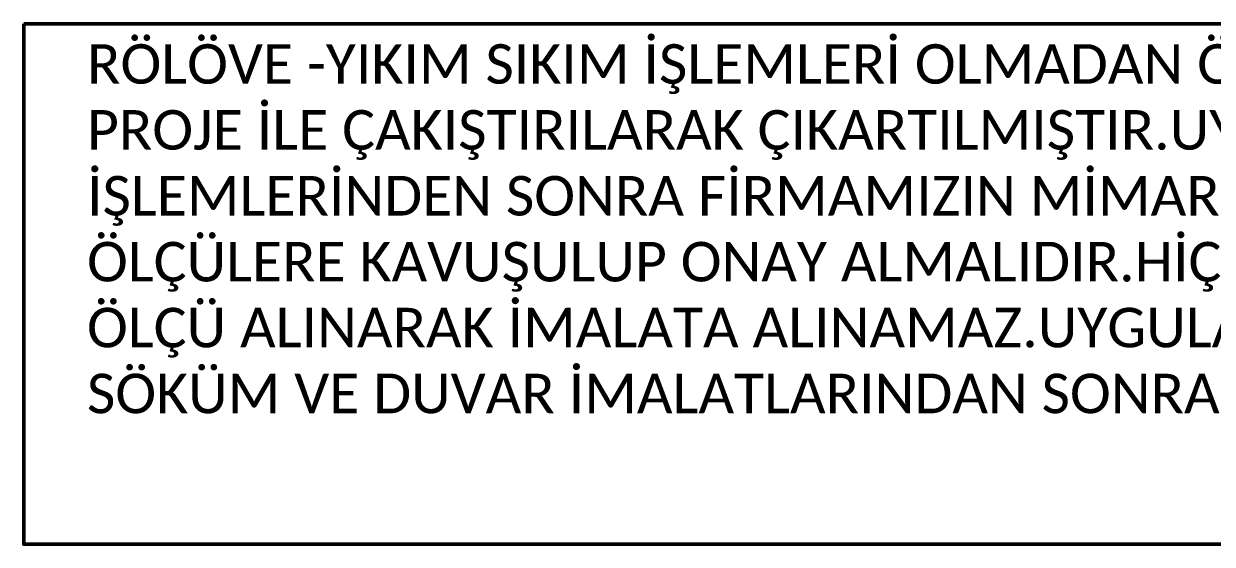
# Model space of a CAD drawing. Header units: millimetres. Extents: x -24 to 530668, y -246875 to -2983.
# Drawn here: x 259701 to 263308, y -104530 to -102950 of the extents above; entities that cross this region are included whole.
import ezdxf

# ---------------------------------------------------------------- set-up
doc = ezdxf.new("R2010")
doc.units = ezdxf.units.MM
doc.layers.get('0').update_dxf_attribs({"lineweight": 20})
doc.layers.add('yazı', color=11, linetype='Continuous')
doc.styles.add('yazı', font='arial.ttf')

msp = doc.modelspace()

# ---------------------------------------------------------------- linework, layer by layer
at = {"color": 1, "lineweight": 50, "elevation": 0}
msp.add_lwpolyline([(259700.571, -102949.879), (266495.072, -102949.879), (266495.072, -104529.684), (259700.571, -104529.684)], close=True, dxfattribs=at)

# ---------------------------------------------------------------- texts
at = {"layer": 'yazı', "color": 3, "insert": (259892.567, -103011.904, 0), "char_height": 120, "width": 6298.01855, "attachment_point": 1, "style": 'yazı'}
msp.add_mtext('{\\fCalibri|b0|i0|c162|p34;RÖLÖVE -YIKIM SIKIM İŞLEMLERİ OLMADAN ÖNCE AVM TARAFINDAN VERİLEN PROJE İLE ÇAKIŞTIRILARAK ÇIKARTILMIŞTIR.UYGULAMA FİRMASININ YIKIM SÖKÜM İŞLEMLERİNDEN SONRA FİRMAMIZIN MİMARİ EKİBİYLE İRTİBAT İÇİNDE OLUP NET ÖLÇÜLERE KAVUŞULUP ONAY ALMALIDIR.HİÇBİR ÇALIŞMA PROJEDE ÜZERİNDEN ÖLÇÜ ALINARAK İMALATA ALINAMAZ.UYGULAMA FİRMASI DETAYLAR İÇİN KIRIM SÖKÜM VE DUVAR İMALATLARINDAN SONRA NET ÖLÇÜ ALMALIDIR.}', dxfattribs=at)

doc.saveas('drawing.dxf')
